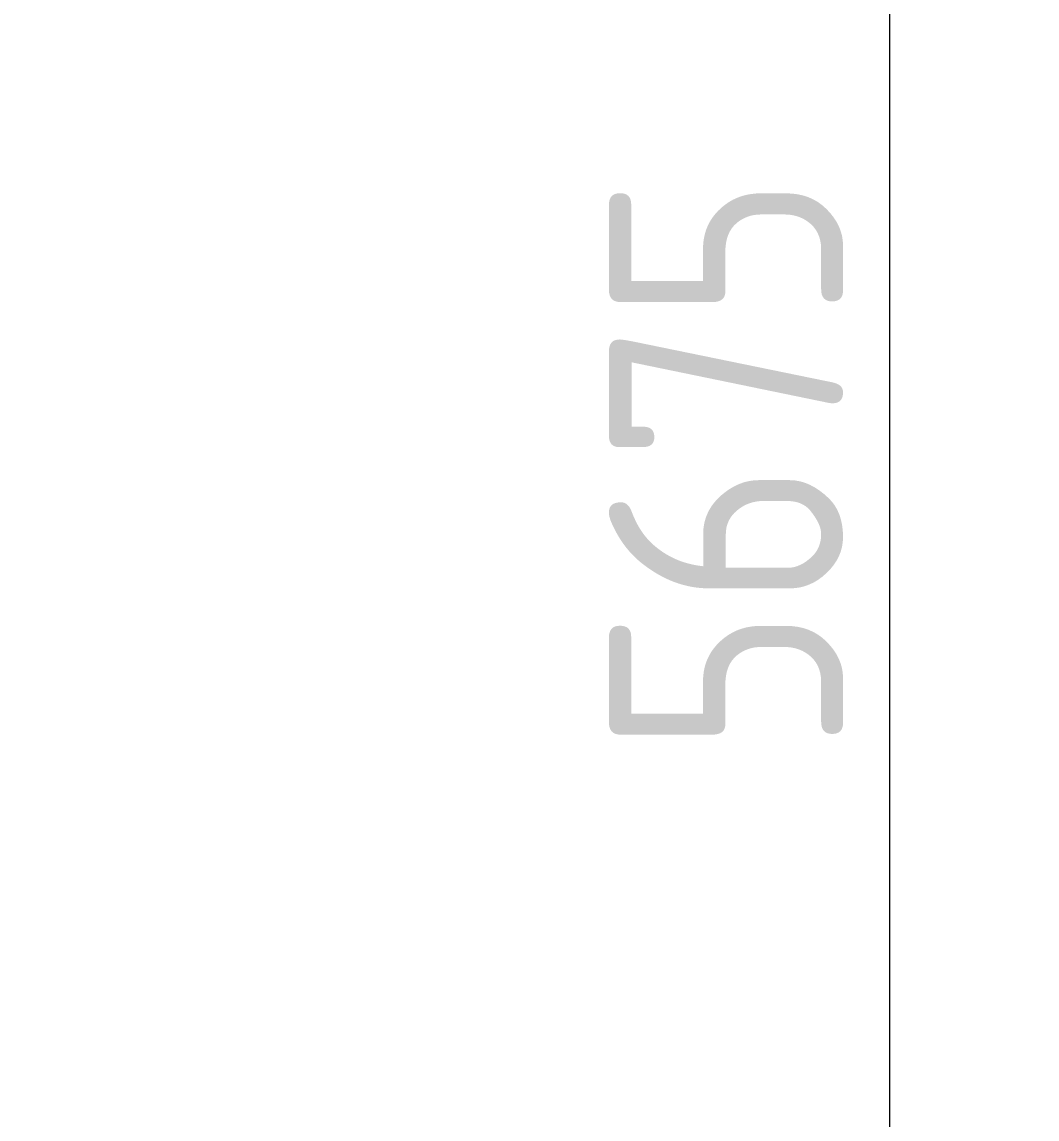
# Model space of a CAD drawing. Header units: millimetres. Extents: x -60946 to 138510, y -262288 to 24501.
# Drawn here: x 50693 to 51777, y -92131 to -90960 of the extents above; entities that cross this region are included whole.
import ezdxf

# ---------------------------------------------------------------- set-up
doc = ezdxf.new("R2010")
doc.units = ezdxf.units.MM
doc.layers.add('2)Тип-3', color=7, linetype='Continuous', lineweight=60)
doc.layers.add('Размеры', color=7, linetype='Continuous', lineweight=9)
doc.styles.add('GOST Common_2', font='', dxfattribs={"width": 0.9, "height": 250})
doc.styles.get('GOST Common_2').set_extended_font_data('GOST Common')
doc.dimstyles.new('ADSK_Основной_2_0_3', dxfattribs={"dimscale": 304.8, "dimtxt": 201.142999, "dimasz": 0.463911, "dimexe": 0.328084, "dimexo": 0.328084, "dimgap": 0.164042, "dimtad": 1, "dimdec": 3, "dimrnd": 0.001, "dimdsep": 46, "dimtxsty": 'GOST Common_2', "dimblk1": 'OBLIQUE', "dimblk2": 'OBLIQUE', "dimsah": 1, "dimcen": 0.09, "dimdle": 0.328084, "dimazin": 2, "dimtfac": 1, "dimtdec": 4, "dimtix": 1, "dimtmove": 0, "dimatfit": 3, "dimfxl": 1, "dimtvp": 1, "dimtolj": 1, "dimtzin": 0, "dimlwd": 20, "dimlwe": 20, "dimarcsym": 2})

# ---------------------------------------------------------------- blocks, each defined once
blk = doc.blocks.new('_Oblique')
at = {"color": 0, "linetype": 'ByBlock', "lineweight": -2}
blk.add_line((-0.5, -0.5), (0.5, 0.5), dxfattribs=at)
blk = doc.blocks.new('*D5031')
at = {"layer": 'Defpoints', "color": 0, "transparency": 16777216}
for p in [(51520, -88594.1), (51620, -88594.1), (51184.4, -94269.1)]:
    blk.add_point(p, dxfattribs=at)
at = {"layer": 'Размеры', "color": 0, "lineweight": 20, "transparency": 16777216}
for p, q in [((51620, -94369.1), (51620, -88494.1)), ((51620, -88594.1), (51720, -88594.1)), ((51284.4, -94269.1), (51720, -94269.1))]:
    blk.add_line(p, q, dxfattribs=at)
at = {"layer": 'Размеры', "color": 0, "lineweight": 20, "transparency": 16777216, "xscale": 141.4, "yscale": 141.4, "zscale": 141.4}
for p, rotation in [((51620, -88594.1), 90), ((51620, -94269.1), 270)]:
    blk.add_blockref('_Oblique', p, dxfattribs=dict(at, rotation=rotation))
at = {"layer": 'Размеры', "color": 0, "lineweight": 9, "transparency": 16777216, "insert": (51445, -91431.6), "char_height": 250, "width": 605.475, "attachment_point": 5, "rotation": 90, "style": 'GOST Common_2'}
blk.add_mtext('\\A1;5675', dxfattribs=at)

msp = doc.modelspace()

# ---------------------------------------------------------------- linework, layer by layer
at = {"layer": '2)Тип-3', "color": 5}
msp.add_lwpolyline([(45900.1465, -96979.6528, -0.52056705), (45900.1465, -94444.5667, -0.52056705), (45900.1465, -92879.4817, -0.52056705), (45900.1465, -91418.9976, -0.52056705), (47419.7204, -90968.654, -0.52056705), (50091.1438, -90968.654, -0.52056705), (52465.7285, -90968.654, -0.52056705), (52559.119, -92376.4624, -0.52056705), (52559.119, -94202.0985, -0.52056705), (52559.119, -96909.5198, -0.52056705), (50493.2885, -96979.6528, -0.52056705), (47987.3318, -96979.6528, -0.52056705)], format="xyb", close=True, dxfattribs=at)

# ---------------------------------------------------------------- dimensions: what is measured, and where the dimension line sits
at = {"layer": 'Размеры', "lineweight": 9}
dim = msp.add_linear_dim(base=(51619.9882, -88594.0666), p1=(51184.3615, -94269.0666), p2=(51520.0033, -88594.0666), angle=90, dimstyle='ADSK_Основной_2_0_3', override={"dimpost": '<>', "dimfxl": 5684.91692}, dxfattribs=at)
dim.commit()
dim.dimension.update_dxf_attribs({"geometry": '*D5031', "text_midpoint": (51444.9882, -91431.5666)})

doc.saveas('drawing.dxf')
